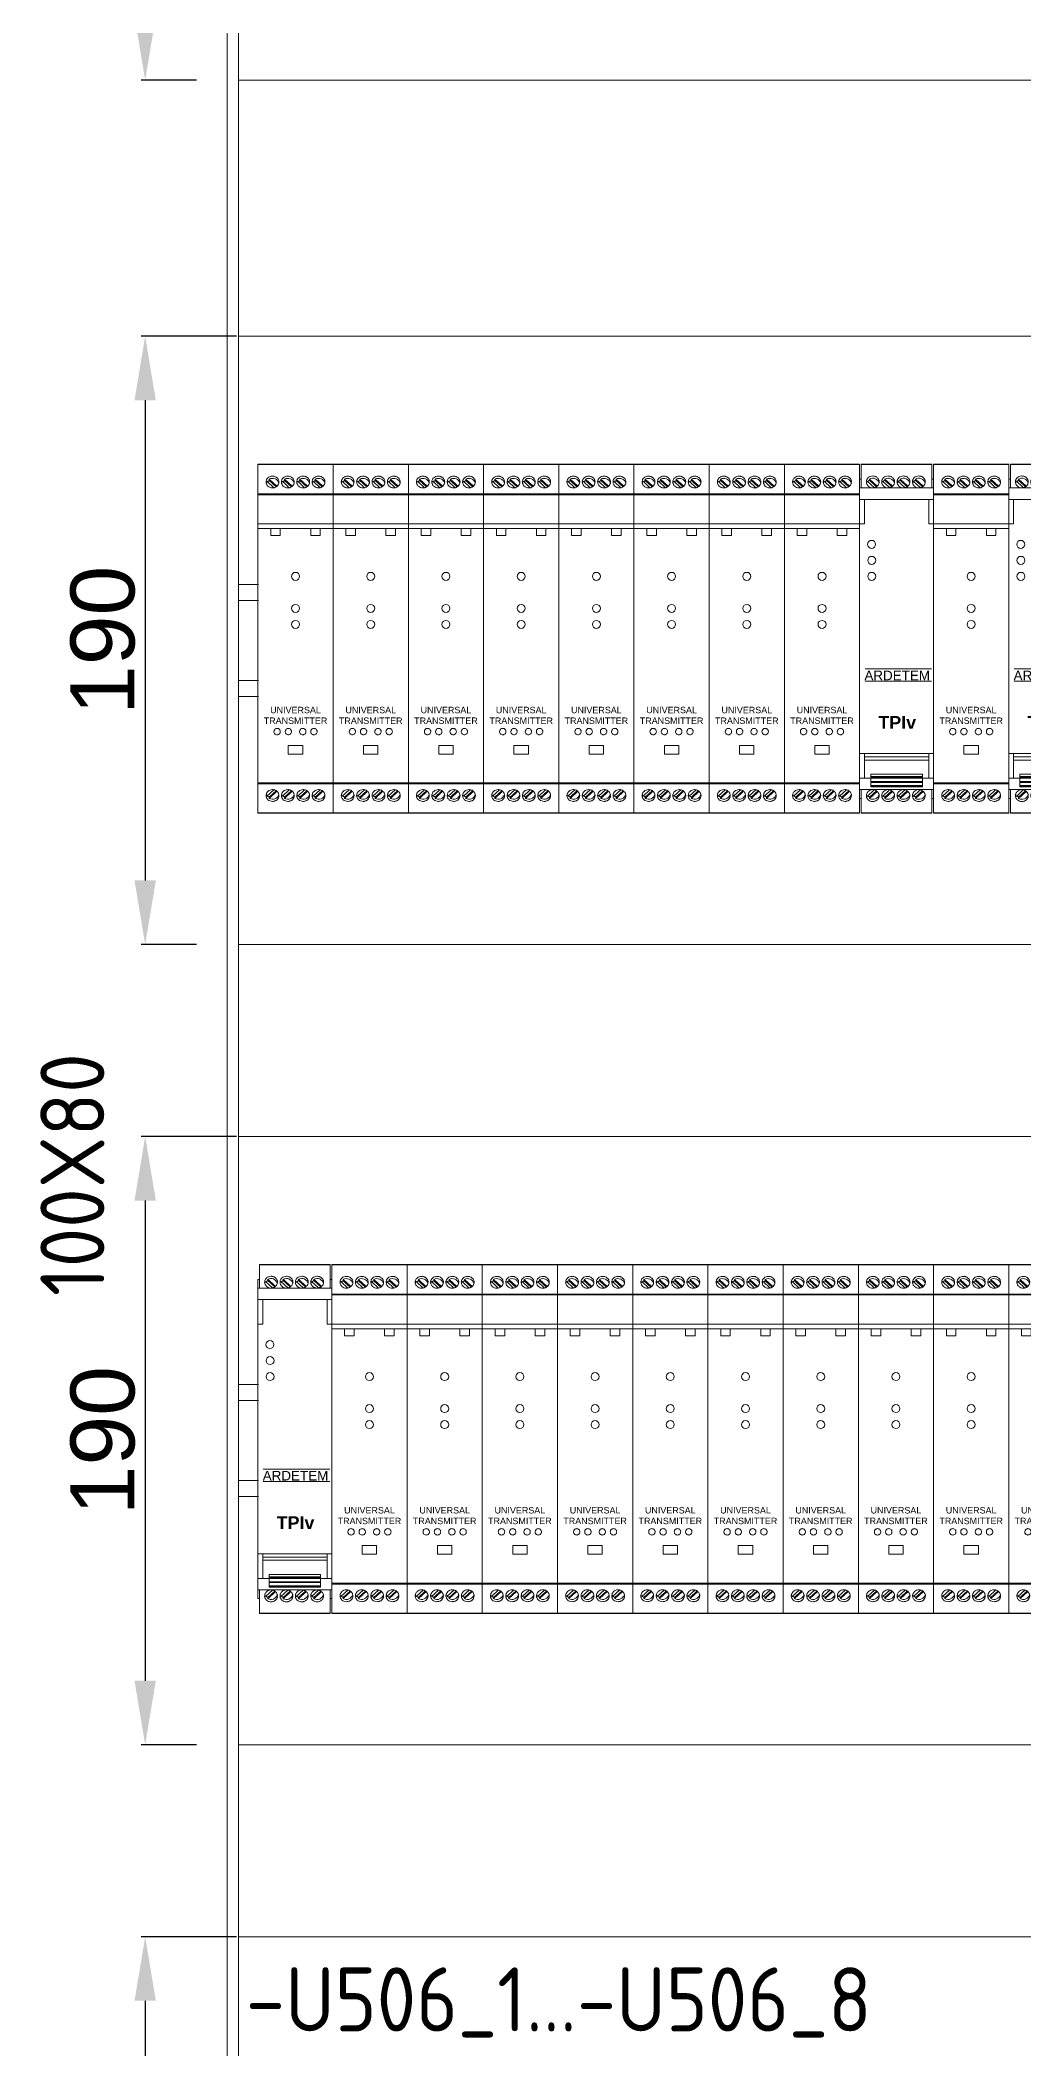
# Model space of a CAD drawing. Header units: millimetres. Extents: x 4134 to 7422, y 1400 to 3585.
# Drawn here: x 5025 to 5332, y 2301 to 2928 of the extents above; entities that cross this region are included whole.
import ezdxf
from ezdxf.enums import TextEntityAlignment as Align

# ---------------------------------------------------------------- set-up
doc = ezdxf.new("R2010")
doc.units = ezdxf.units.MM
doc.layers.add('000-PI-Oprema', color=30, linetype='Continuous', lineweight=5)
for name, color, linetype in [('000-PI-ORMAR', 2, 'Continuous'), ('000-PI_TEXT', 7, 'Continuous'), ('002-PI-Kabelska kanalica', 150, 'Continuous')]:
    doc.layers.add(name, color=color, linetype=linetype)
doc.styles.add('PI0', font='isocpeur.ttf', dxfattribs={"width": 0.9})
doc.styles.get("Standard").update_dxf_attribs({"font": 'arial.ttf'})
doc.dimstyles.new('ISO-25-lb', dxfattribs={"dimtxt": 8, "dimasz": 8, "dimexe": 1.25, "dimexo": 0.625, "dimtad": 1, "dimtxsty": 'Standard', "dimcen": 5, "dimadec": 0, "dimazin": 0, "dimtfac": 1, "dimtmove": 0, "dimatfit": 3, "dimfxl": 1, "dimarcsym": 0})

# ---------------------------------------------------------------- blocks, each defined once
blk = doc.blocks.new('2000x800_montazna ploca')
at = {"layer": '000-PI-ORMAR', "color": 0, "linetype": 'ByBlock', "lineweight": 0}
blk.add_line((-4333.67, 1646.19), (-4333.67, -243.81), dxfattribs=at)
blk = doc.blocks.new('*U534')
at = {"layer": '002-PI-Kabelska kanalica', "color": 0, "linetype": 'ByBlock', "lineweight": 0}
blk.add_line((80, -100), (80, 1670), dxfattribs=at)
blk = doc.blocks.new('*U531')
at = {"layer": '002-PI-Kabelska kanalica', "color": 0, "linetype": 'ByBlock', "lineweight": 0}
for p, q in [((-20, 592), (60, 592)), ((-20, -100), (-20, 592)), ((60, -100), (60, 592)), ((-20, -100), (60, -100))]:
    blk.add_line(p, q, dxfattribs=at)
blk = doc.blocks.new('*U525')
at = {"layer": '002-PI-Kabelska kanalica', "color": 0, "linetype": 'ByBlock', "lineweight": 0}
for p, q in [((-20, 592), (40, 592)), ((-20, -100), (-20, 592)), ((40, -100), (40, 592)), ((-20, -100), (40, -100))]:
    blk.add_line(p, q, dxfattribs=at)
blk = doc.blocks.new('*U526')
at = {"layer": '002-PI-Kabelska kanalica', "color": 0, "linetype": 'ByBlock', "lineweight": 0}
for p, q in [((-20, 592), (40, 592)), ((-20, -100), (-20, 592)), ((40, -100), (40, 592)), ((-20, -100), (40, -100))]:
    blk.add_line(p, q, dxfattribs=at)
blk = doc.blocks.new('*D667')
at = {"layer": '000-PI_TEXT', "color": 0, "linetype": 'ByBlock', "lineweight": -2, "ltscale": 0.25, "transparency": 16777216}
for p, q in [((5085.82, 2335.78), (5056.07, 2335.78)), ((5057.32, 2315.78), (5057.32, 2165.78)), ((5073.32, 2145.78), (5056.07, 2145.78))]:
    blk.add_line(p, q, dxfattribs=at)
at = {"layer": '000-PI_TEXT', "color": 0, "linetype": 'ByBlock', "ltscale": 0.25, "transparency": 16777216}
for points in [[(5053.99, 2315.78), (5060.65, 2315.78), (5057.32, 2335.78)], [(5053.99, 2165.78), (5060.65, 2165.78), (5057.32, 2145.78)]]:
    blk.add_solid(points, dxfattribs=at)
at = {"layer": 'Defpoints', "color": 0, "linetype": 'ByBlock', "ltscale": 0.25, "transparency": 16777216}
for p in [(5086.45, 2335.78), (5057.32, 2145.78), (5073.95, 2145.78)]:
    blk.add_point(p, dxfattribs=at)
at = {"layer": '000-PI_TEXT', "color": 0, "linetype": 'ByBlock', "lineweight": 0, "ltscale": 0.25, "transparency": 16777216, "insert": (5044.11, 2240.78), "char_height": 20, "attachment_point": 5, "rotation": 90}
blk.add_mtext('190', dxfattribs=at)
blk = doc.blocks.new('*D668')
at = {"layer": '000-PI_TEXT', "color": 0, "linetype": 'ByBlock', "lineweight": -2, "ltscale": 0.25, "transparency": 16777216}
for p, q in [((5085.82, 2585.78), (5056.07, 2585.78)), ((5057.32, 2565.78), (5057.32, 2415.78)), ((5073.32, 2395.78), (5056.07, 2395.78))]:
    blk.add_line(p, q, dxfattribs=at)
at = {"layer": '000-PI_TEXT', "color": 0, "linetype": 'ByBlock', "ltscale": 0.25, "transparency": 16777216}
for points in [[(5053.99, 2565.78), (5060.65, 2565.78), (5057.32, 2585.78)], [(5053.99, 2415.78), (5060.65, 2415.78), (5057.32, 2395.78)]]:
    blk.add_solid(points, dxfattribs=at)
at = {"layer": 'Defpoints', "color": 0, "linetype": 'ByBlock', "ltscale": 0.25, "transparency": 16777216}
for p in [(5086.45, 2585.78), (5057.32, 2395.78), (5073.95, 2395.78)]:
    blk.add_point(p, dxfattribs=at)
at = {"layer": '000-PI_TEXT', "color": 0, "linetype": 'ByBlock', "lineweight": 0, "ltscale": 0.25, "transparency": 16777216, "insert": (5044.11, 2490.78), "char_height": 20, "attachment_point": 5, "rotation": 90}
blk.add_mtext('190', dxfattribs=at)
blk = doc.blocks.new('*D669')
at = {"layer": '000-PI_TEXT', "color": 0, "linetype": 'ByBlock', "lineweight": -2, "ltscale": 0.25, "transparency": 16777216}
for p, q in [((5085.82, 2835.78), (5056.07, 2835.78)), ((5057.32, 2815.78), (5057.32, 2665.78)), ((5073.32, 2645.78), (5056.07, 2645.78))]:
    blk.add_line(p, q, dxfattribs=at)
at = {"layer": '000-PI_TEXT', "color": 0, "linetype": 'ByBlock', "ltscale": 0.25, "transparency": 16777216}
for points in [[(5053.99, 2815.78), (5060.65, 2815.78), (5057.32, 2835.78)], [(5053.99, 2665.78), (5060.65, 2665.78), (5057.32, 2645.78)]]:
    blk.add_solid(points, dxfattribs=at)
at = {"layer": 'Defpoints', "color": 0, "linetype": 'ByBlock', "ltscale": 0.25, "transparency": 16777216}
for p in [(5086.45, 2835.78), (5057.32, 2645.78), (5073.95, 2645.78)]:
    blk.add_point(p, dxfattribs=at)
at = {"layer": '000-PI_TEXT', "color": 0, "linetype": 'ByBlock', "lineweight": 0, "ltscale": 0.25, "transparency": 16777216, "insert": (5044.11, 2740.78), "char_height": 20, "attachment_point": 5, "rotation": 90}
blk.add_mtext('190', dxfattribs=at)
blk = doc.blocks.new('*D670')
at = {"layer": '000-PI_TEXT', "color": 0, "linetype": 'ByBlock', "lineweight": -2, "ltscale": 0.25, "transparency": 16777216}
for p, q in [((5085.82, 3120.78), (5056.07, 3120.78)), ((5057.32, 3100.78), (5057.32, 2935.78)), ((5073.32, 2915.78), (5056.07, 2915.78))]:
    blk.add_line(p, q, dxfattribs=at)
at = {"layer": '000-PI_TEXT', "color": 0, "linetype": 'ByBlock', "ltscale": 0.25, "transparency": 16777216}
for points in [[(5053.99, 3100.78), (5060.65, 3100.78), (5057.32, 3120.78)], [(5053.99, 2935.78), (5060.65, 2935.78), (5057.32, 2915.78)]]:
    blk.add_solid(points, dxfattribs=at)
at = {"layer": 'Defpoints', "color": 0, "linetype": 'ByBlock', "ltscale": 0.25, "transparency": 16777216}
for p in [(5086.45, 3120.78), (5057.32, 2915.78), (5073.95, 2915.78)]:
    blk.add_point(p, dxfattribs=at)
at = {"layer": '000-PI_TEXT', "color": 0, "linetype": 'ByBlock', "lineweight": 0, "ltscale": 0.25, "transparency": 16777216, "insert": (5044.11, 3010.78), "char_height": 20, "attachment_point": 5, "rotation": 90}
blk.add_mtext('205', dxfattribs=at)
blk = doc.blocks.new('ARDETEM TPIv10 AR')
at = {"color": 0, "linetype": 'ByBlock', "lineweight": 0}
for p, q in [((22.1, 109), (0, 109)), ((0, 108.9), (22.1, 108.9)), ((-0.5, 101.61), (-0.5, 104.35)), ((-0.5, 101.61), (-0.5, 90.39)), ((22.6, 101.61), (-0.5, 101.61)), ((1.88, 103.73), (4.05, 101.72)), ((2.59, 104.01), (2.59, 104.39)), ((4.96, 102.18), (2.59, 104.39)), ((4.75, 102.01), (2.59, 104.01)), ((6.68, 103.73), (8.85, 101.72)), ((7.39, 104.01), (7.39, 104.39)), ((9.76, 102.18), (7.39, 104.39)), ((9.55, 102.01), (7.39, 104.01)), ((11.48, 103.73), (13.65, 101.72)), ((12.19, 104.01), (12.19, 104.39)), ((14.56, 102.18), (12.19, 104.39)), ((14.35, 102.01), (12.19, 104.01)), ((16.28, 103.73), (18.45, 101.72)), ((16.99, 104.01), (16.99, 104.39)), ((19.36, 102.18), (16.99, 104.39)), ((19.15, 102.01), (16.99, 104.01)), ((22.6, 104.35), (22.6, 101.61)), ((22.6, 101.61), (22.6, 90.39)), ((22.6, 98.05), (-0.5, 98.05)), ((-0.5, 90.39), (-0.5, 9.5)), ((-0.5, 90.39), (1, 90.39)), ((22.6, 90.39), (22.6, 9.5)), ((-0.5, 18.61), (1, 18.61)), ((-0.5, 7.39), (-0.5, 18.61)), ((22.6, 7.39), (22.6, 18.61)), ((3, 10.95), (-0.5, 10.95)), ((-0.5, 7.39), (-0.5, 4.65)), ((22.6, 7.39), (-0.5, 7.39)), ((1.88, 5.27), (4.05, 7.28)), ((4.75, 6.99), (2.59, 4.99)), ((4.96, 6.82), (2.59, 4.61)), ((6.68, 5.27), (8.85, 7.28)), ((9.55, 6.99), (7.39, 4.99)), ((9.76, 6.82), (7.39, 4.61)), ((11.48, 5.27), (13.65, 7.28)), ((14.35, 6.99), (12.19, 4.99)), ((14.56, 6.82), (12.19, 4.61)), ((16.28, 5.27), (18.45, 7.28)), ((19.15, 6.99), (16.99, 4.99)), ((19.36, 6.82), (16.99, 4.61)), ((19.1, 10.95), (22.6, 10.95)), ((22.6, 4.65), (22.6, 7.39)), ((0, 0.1), (22.1, 0.1)), ((22.1, 0), (0, 0)), ((2.59, 4.99), (2.59, 4.61)), ((7.39, 4.99), (7.39, 4.61)), ((12.19, 4.99), (12.19, 4.61)), ((16.99, 4.99), (16.99, 4.61))]:
    blk.add_line(p, q, dxfattribs=at)
at = {"color": 0, "linetype": 'ByBlock', "lineweight": 0, "ltscale": 0.25}
for p, q in [((0, 101.61), (0, 109)), ((22.1, 101.61), (22.1, 109)), ((-0.5, 104.35), (0, 104.35)), ((22.6, 104.35), (22.1, 104.35)), ((1, 90.39), (1, 98.05)), ((21.1, 90.39), (21.1, 98.04)), ((-0.5, 90.39), (1, 90.39)), ((22.6, 90.39), (21.1, 90.39)), ((1.19, 45.08), (21.94, 45.08)), ((1.19, 41.23), (21.94, 41.23)), ((-0.5, 18.61), (1, 18.61)), ((1, 18.61), (21.1, 18.62)), ((1, 18.61), (1, 10.95)), ((1, 18.61), (1, 17.61)), ((1, 17.61), (21.1, 17.62)), ((21.1, 16.62), (1, 16.62)), ((1, 16.62), (1, 12.62)), ((21.1, 18.61), (21.1, 10.96)), ((22.6, 18.61), (21.1, 18.61)), ((21.1, 17.62), (21.1, 16.62)), ((0, 7.39), (0, 0)), ((3, 12.23), (19.1, 12.23)), ((3, 12.23), (3, 8.23)), ((19.1, 11.45), (3, 11.45)), ((3, 11.11), (19.1, 11.11)), ((19.1, 11.01), (3, 11.01)), ((3, 9.63), (3, 10.95)), ((3, 10.95), (19.1, 10.95)), ((3, 10.91), (19.1, 10.91)), ((3, 9.88), (19.1, 9.88)), ((19.1, 9.78), (3, 9.78)), ((3, 9.68), (19.1, 9.68)), ((19.1, 9.63), (3, 9.63)), ((3, 8.53), (3, 8.63)), ((3, 8.63), (19.1, 8.63)), ((19.1, 8.53), (3, 8.53)), ((3, 8.23), (3, 8.43)), ((3, 8.43), (19.1, 8.43)), ((3, 8.23), (19.1, 8.23)), ((19.1, 8.23), (19.1, 12.23)), ((19.1, 10.95), (19.1, 11.45)), ((19.1, 8.63), (19.1, 9.63)), ((19.1, 8.43), (19.1, 8.53)), ((22.1, 7.39), (22.1, 0)), ((-0.5, 4.65), (0, 4.65)), ((22.6, 4.65), (22.1, 4.65))]:
    blk.add_line(p, q, dxfattribs=at)
at = {"color": 0, "linetype": 'ByBlock', "lineweight": 0, "flags": 128}
for points in [[(1.88, 103.73), (1.69, 103.32), (1.65, 103.17)], [(6.68, 103.73), (6.49, 103.32), (6.45, 103.17)], [(11.48, 103.73), (11.29, 103.32), (11.25, 103.17)], [(16.28, 103.73), (16.09, 103.32), (16.05, 103.17)], [(1.88, 5.27), (1.69, 5.68), (1.65, 5.83)], [(6.68, 5.27), (6.49, 5.68), (6.45, 5.83)], [(11.48, 5.27), (11.29, 5.68), (11.25, 5.83)], [(16.28, 5.27), (16.09, 5.68), (16.05, 5.83)]]:
    blk.add_lwpolyline(points, dxfattribs=at)
at = {"color": 0, "linetype": 'ByBlock', "lineweight": 0, "ltscale": 0.25}
for centre in [(3.25, 84), (3.29, 79), (3.29, 74)]:
    blk.add_circle(centre, 1.25, dxfattribs=at)
at = {"color": 0, "linetype": 'ByBlock', "lineweight": 0}
for centre, radius, start, end in [((3.52, 102.29), 1.96, 118.52592, 138.89397), ((3.6, 102.64), 2.02, 13.40006, 120.22754), ((8.32, 102.29), 1.96, 118.52592, 138.89397), ((8.4, 102.64), 2.02, 13.40006, 120.22754), ((13.12, 102.29), 1.96, 118.52592, 138.89397), ((13.2, 102.64), 2.02, 13.40006, 120.22754), ((17.92, 102.29), 1.96, 118.52592, 138.89397), ((18, 102.64), 2.02, 13.40006, 120.22754), ((3.52, 6.71), 1.96, 221.10603, 241.47408), ((3.6, 6.36), 2.02, 239.77246, 346.59994), ((8.32, 6.71), 1.96, 221.10603, 241.47408), ((8.4, 6.36), 2.02, 239.77246, 346.59994), ((13.12, 6.71), 1.96, 221.10603, 241.47408), ((13.2, 6.36), 2.02, 239.77246, 346.59994), ((17.92, 6.71), 1.96, 221.10603, 241.47408), ((18, 6.36), 2.02, 239.77246, 346.59994)]:
    blk.add_arc(centre, radius, start, end, dxfattribs=at)
for points in [[(3.6, 101.64), (3.73, 101.64), (3.86, 101.65), (4.12, 101.7), (4.25, 101.74), (4.49, 101.84), (4.6, 101.9), (4.82, 102.04), (4.92, 102.12), (5.2, 102.38), (5.35, 102.59), (5.55, 103.05), (5.6, 103.29), (5.6, 103.66), (5.59, 103.78), (5.54, 104.02), (5.5, 104.13), (5.4, 104.35), (5.34, 104.46), (5.19, 104.65), (5.11, 104.74), (4.92, 104.91), (4.82, 104.99), (4.61, 105.12), (4.49, 105.17), (4.25, 105.26), (4.12, 105.29), (3.87, 105.34), (3.73, 105.35), (3.34, 105.35), (3.08, 105.3), (2.6, 105.13), (2.37, 104.99), (2.1, 104.75), (2.01, 104.65), (1.87, 104.46), (1.81, 104.35), (1.7, 104.13), (1.67, 104.02), (1.61, 103.78), (1.6, 103.66), (1.6, 103.42), (1.61, 103.3), (1.66, 103.06), (1.7, 102.94), (1.8, 102.71), (1.86, 102.6), (2.01, 102.39), (2.09, 102.29), (2.37, 102.03), (2.59, 101.89), (3.07, 101.69), (3.34, 101.64), (3.6, 101.64)], [(8.4, 101.64), (8.53, 101.64), (8.66, 101.65), (8.92, 101.7), (9.05, 101.74), (9.29, 101.84), (9.4, 101.9), (9.62, 102.04), (9.72, 102.12), (10, 102.38), (10.15, 102.59), (10.35, 103.05), (10.4, 103.29), (10.4, 103.66), (10.39, 103.78), (10.34, 104.02), (10.3, 104.13), (10.2, 104.35), (10.14, 104.46), (9.99, 104.65), (9.91, 104.74), (9.72, 104.91), (9.62, 104.99), (9.41, 105.12), (9.29, 105.17), (9.05, 105.26), (8.92, 105.29), (8.67, 105.34), (8.53, 105.35), (8.14, 105.35), (7.88, 105.3), (7.4, 105.13), (7.17, 104.99), (6.9, 104.75), (6.81, 104.65), (6.67, 104.46), (6.61, 104.35), (6.5, 104.13), (6.47, 104.02), (6.41, 103.78), (6.4, 103.66), (6.4, 103.42), (6.41, 103.3), (6.46, 103.06), (6.5, 102.94), (6.6, 102.71), (6.66, 102.6), (6.81, 102.39), (6.89, 102.29), (7.17, 102.03), (7.39, 101.89), (7.87, 101.69), (8.14, 101.64), (8.4, 101.64)], [(13.2, 101.64), (13.33, 101.64), (13.46, 101.65), (13.72, 101.7), (13.85, 101.74), (14.09, 101.84), (14.2, 101.9), (14.42, 102.04), (14.52, 102.12), (14.8, 102.38), (14.95, 102.59), (15.15, 103.05), (15.2, 103.29), (15.2, 103.66), (15.19, 103.78), (15.14, 104.02), (15.1, 104.13), (15, 104.35), (14.94, 104.46), (14.79, 104.65), (14.71, 104.74), (14.52, 104.91), (14.42, 104.99), (14.21, 105.12), (14.09, 105.17), (13.85, 105.26), (13.72, 105.29), (13.47, 105.34), (13.33, 105.35), (12.94, 105.35), (12.68, 105.3), (12.2, 105.13), (11.97, 104.99), (11.7, 104.75), (11.61, 104.65), (11.47, 104.46), (11.41, 104.35), (11.3, 104.13), (11.27, 104.02), (11.21, 103.78), (11.2, 103.66), (11.2, 103.42), (11.21, 103.3), (11.26, 103.06), (11.3, 102.94), (11.4, 102.71), (11.46, 102.6), (11.61, 102.39), (11.69, 102.29), (11.97, 102.03), (12.19, 101.89), (12.67, 101.69), (12.94, 101.64), (13.2, 101.64)], [(18, 101.64), (18.13, 101.64), (18.26, 101.65), (18.52, 101.7), (18.65, 101.74), (18.89, 101.84), (19, 101.9), (19.22, 102.04), (19.32, 102.12), (19.6, 102.38), (19.75, 102.59), (19.95, 103.05), (20, 103.29), (20, 103.66), (19.99, 103.78), (19.94, 104.02), (19.9, 104.13), (19.8, 104.35), (19.74, 104.46), (19.59, 104.65), (19.51, 104.74), (19.32, 104.91), (19.22, 104.99), (19.01, 105.12), (18.89, 105.17), (18.65, 105.26), (18.52, 105.29), (18.27, 105.34), (18.13, 105.35), (17.74, 105.35), (17.48, 105.3), (17, 105.13), (16.77, 104.99), (16.5, 104.75), (16.41, 104.65), (16.27, 104.46), (16.21, 104.35), (16.1, 104.13), (16.07, 104.02), (16.01, 103.78), (16, 103.66), (16, 103.42), (16.01, 103.3), (16.06, 103.06), (16.1, 102.94), (16.2, 102.71), (16.26, 102.6), (16.41, 102.39), (16.49, 102.29), (16.77, 102.03), (16.99, 101.89), (17.47, 101.69), (17.74, 101.64), (18, 101.64)], [(3.6, 7.36), (3.73, 7.36), (3.86, 7.35), (4.12, 7.3), (4.25, 7.26), (4.49, 7.16), (4.6, 7.1), (4.82, 6.96), (4.92, 6.88), (5.2, 6.62), (5.35, 6.41), (5.55, 5.95), (5.6, 5.71), (5.6, 5.34), (5.59, 5.22), (5.54, 4.98), (5.5, 4.87), (5.4, 4.65), (5.34, 4.54), (5.19, 4.35), (5.11, 4.26), (4.92, 4.09), (4.82, 4.01), (4.61, 3.88), (4.49, 3.83), (4.25, 3.74), (4.12, 3.71), (3.87, 3.66), (3.73, 3.65), (3.34, 3.65), (3.08, 3.7), (2.6, 3.87), (2.37, 4.01), (2.1, 4.25), (2.01, 4.35), (1.87, 4.54), (1.81, 4.65), (1.7, 4.87), (1.67, 4.98), (1.61, 5.22), (1.6, 5.34), (1.6, 5.58), (1.61, 5.7), (1.66, 5.94), (1.7, 6.06), (1.8, 6.29), (1.86, 6.4), (2.01, 6.61), (2.09, 6.71), (2.37, 6.97), (2.59, 7.11), (3.07, 7.31), (3.34, 7.36), (3.6, 7.36)], [(8.4, 7.36), (8.53, 7.36), (8.66, 7.35), (8.92, 7.3), (9.05, 7.26), (9.29, 7.16), (9.4, 7.1), (9.62, 6.96), (9.72, 6.88), (10, 6.62), (10.15, 6.41), (10.35, 5.95), (10.4, 5.71), (10.4, 5.34), (10.39, 5.22), (10.34, 4.98), (10.3, 4.87), (10.2, 4.65), (10.14, 4.54), (9.99, 4.35), (9.91, 4.26), (9.72, 4.09), (9.62, 4.01), (9.41, 3.88), (9.29, 3.83), (9.05, 3.74), (8.92, 3.71), (8.67, 3.66), (8.53, 3.65), (8.14, 3.65), (7.88, 3.7), (7.4, 3.87), (7.17, 4.01), (6.9, 4.25), (6.81, 4.35), (6.67, 4.54), (6.61, 4.65), (6.5, 4.87), (6.47, 4.98), (6.41, 5.22), (6.4, 5.34), (6.4, 5.58), (6.41, 5.7), (6.46, 5.94), (6.5, 6.06), (6.6, 6.29), (6.66, 6.4), (6.81, 6.61), (6.89, 6.71), (7.17, 6.97), (7.39, 7.11), (7.87, 7.31), (8.14, 7.36), (8.4, 7.36)], [(13.2, 7.36), (13.33, 7.36), (13.46, 7.35), (13.72, 7.3), (13.85, 7.26), (14.09, 7.16), (14.2, 7.1), (14.42, 6.96), (14.52, 6.88), (14.8, 6.62), (14.95, 6.41), (15.15, 5.95), (15.2, 5.71), (15.2, 5.34), (15.19, 5.22), (15.14, 4.98), (15.1, 4.87), (15, 4.65), (14.94, 4.54), (14.79, 4.35), (14.71, 4.26), (14.52, 4.09), (14.42, 4.01), (14.21, 3.88), (14.09, 3.83), (13.85, 3.74), (13.72, 3.71), (13.47, 3.66), (13.33, 3.65), (12.94, 3.65), (12.68, 3.7), (12.2, 3.87), (11.97, 4.01), (11.7, 4.25), (11.61, 4.35), (11.47, 4.54), (11.41, 4.65), (11.3, 4.87), (11.27, 4.98), (11.21, 5.22), (11.2, 5.34), (11.2, 5.58), (11.21, 5.7), (11.26, 5.94), (11.3, 6.06), (11.4, 6.29), (11.46, 6.4), (11.61, 6.61), (11.69, 6.71), (11.97, 6.97), (12.19, 7.11), (12.67, 7.31), (12.94, 7.36), (13.2, 7.36)], [(18, 7.36), (18.13, 7.36), (18.26, 7.35), (18.52, 7.3), (18.65, 7.26), (18.89, 7.16), (19, 7.1), (19.22, 6.96), (19.32, 6.88), (19.6, 6.62), (19.75, 6.41), (19.95, 5.95), (20, 5.71), (20, 5.34), (19.99, 5.22), (19.94, 4.98), (19.9, 4.87), (19.8, 4.65), (19.74, 4.54), (19.59, 4.35), (19.51, 4.26), (19.32, 4.09), (19.22, 4.01), (19.01, 3.88), (18.89, 3.83), (18.65, 3.74), (18.52, 3.71), (18.27, 3.66), (18.13, 3.65), (17.74, 3.65), (17.48, 3.7), (17, 3.87), (16.77, 4.01), (16.5, 4.25), (16.41, 4.35), (16.27, 4.54), (16.21, 4.65), (16.1, 4.87), (16.07, 4.98), (16.01, 5.22), (16, 5.34), (16, 5.58), (16.01, 5.7), (16.06, 5.94), (16.1, 6.06), (16.2, 6.29), (16.26, 6.4), (16.41, 6.61), (16.49, 6.71), (16.77, 6.97), (16.99, 7.11), (17.47, 7.31), (17.74, 7.36), (18, 7.36)]]:
    blk.add_open_spline(points, degree=3, knots=[0, 0, 0, 0, 0.03125, 0.03125, 0.0625, 0.0625, 0.09375, 0.09375, 0.125, 0.125, 0.1875, 0.1875, 0.25, 0.25, 0.28125, 0.28125, 0.3125, 0.3125, 0.34375, 0.34375, 0.375, 0.375, 0.40625, 0.40625, 0.4375, 0.4375, 0.46875, 0.46875, 0.5, 0.5, 0.5625, 0.5625, 0.625, 0.625, 0.65625, 0.65625, 0.6875, 0.6875, 0.71875, 0.71875, 0.75, 0.75, 0.78125, 0.78125, 0.8125, 0.8125, 0.84375, 0.84375, 0.875, 0.875, 0.9375, 0.9375, 1, 1, 1, 1], dxfattribs=at)
at = {"color": 0, "linetype": 'ByBlock', "lineweight": 0, "ltscale": 0.25, "attachment_point": 8}
for s, insert, char_height in [('ARDETEM', (11.25, 41.54), 3), ('{\\fArial|b1|i0|c238|p34;TPIv}', (11.25, 26.37), 4)]:
    blk.add_mtext_dynamic_manual_height_columns(s, width=11.75, gutter_width=0, heights=[9.11], dxfattribs=dict(at, insert=insert, char_height=char_height))
blk = doc.blocks.new('PR 4114')
at = {"layer": '000-PI-Oprema', "color": 0, "linetype": 'ByBlock', "lineweight": 0}
for p, q in [((23.5, 0), (0, 0)), ((0, -0.1), (0, 0)), ((23.5, 0), (23.5, -0.1)), ((0, -9.2), (0, -0.1)), ((0, -0.1), (23.5, -0.1)), ((2.83, -5.31), (5, -7.32)), ((3.53, -5.03), (3.53, -4.65)), ((5.91, -6.85), (3.53, -4.65)), ((5.69, -7.03), (3.53, -5.03)), ((7.63, -5.31), (9.8, -7.32)), ((8.33, -5.03), (8.33, -4.65)), ((10.71, -6.85), (8.33, -4.65)), ((10.49, -7.03), (8.33, -5.03)), ((12.43, -5.31), (14.6, -7.32)), ((13.13, -5.03), (13.13, -4.65)), ((15.51, -6.85), (13.13, -4.65)), ((15.29, -7.03), (13.13, -5.03)), ((17.23, -5.31), (19.4, -7.32)), ((17.93, -5.03), (17.93, -4.65)), ((20.31, -6.85), (17.93, -4.65)), ((20.09, -7.03), (17.93, -5.03)), ((23.5, -0.1), (23.5, -9.2)), ((23.5, -9.2), (0, -9.2)), ((0, -9.5), (0, -9.2)), ((23.5, -9.5), (0, -9.5)), ((0, -9.5), (0, -18.61)), ((23.5, -9.5), (23.5, -9.2)), ((23.5, -9.5), (23.5, -18.61)), ((0, -18.61), (23.5, -18.61)), ((0, -20.07), (0, -18.61)), ((23.5, -18.61), (23.5, -20.07)), ((0, -20.07), (0, -99.5)), ((0, -20.07), (4, -20.07)), ((4, -20.07), (4, -22.27)), ((4, -20.07), (7, -20.07)), ((4, -22.27), (7, -22.27)), ((7, -22.27), (7, -20.07)), ((7, -20.07), (16.5, -20.07)), ((16.5, -20.07), (16.5, -22.27)), ((16.5, -20.07), (19.5, -20.07)), ((16.5, -22.27), (19.5, -22.27)), ((19.5, -22.27), (19.5, -20.07)), ((19.5, -20.07), (23.5, -20.07)), ((23.5, -20.07), (23.5, -99.5)), ((14, -87.8), (9.5, -87.8)), ((9.5, -87.8), (9.5, -90.5)), ((14, -90.5), (14, -87.8)), ((9.5, -90.5), (14, -90.5)), ((23.5, -99.5), (0, -99.5)), ((0, -99.5), (0, -99.8)), ((0, -99.8), (0, -108.9)), ((0, -99.8), (23.5, -99.8)), ((23.5, -99.5), (23.5, -99.8)), ((23.5, -108.9), (23.5, -99.8)), ((2.83, -103.69), (5, -101.68)), ((5.69, -101.98), (3.53, -103.97)), ((5.92, -102.14), (3.53, -104.35)), ((3.53, -103.97), (3.53, -104.35)), ((7.63, -103.69), (9.8, -101.68)), ((10.49, -101.98), (8.33, -103.97)), ((10.72, -102.14), (8.33, -104.35)), ((8.33, -103.97), (8.33, -104.35)), ((12.43, -103.69), (14.6, -101.68)), ((15.29, -101.98), (13.13, -103.97)), ((15.52, -102.14), (13.13, -104.35)), ((13.13, -103.97), (13.13, -104.35)), ((17.23, -103.69), (19.4, -101.68)), ((20.09, -101.98), (17.93, -103.97)), ((20.32, -102.14), (17.93, -104.35)), ((17.93, -103.97), (17.93, -104.35)), ((0, -108.9), (23.5, -108.9)), ((0, -108.9), (0, -109)), ((0, -109), (23.5, -109)), ((23.5, -109), (23.5, -108.9))]:
    blk.add_line(p, q, dxfattribs=at)
at = {"layer": '000-PI-Oprema', "color": 0, "linetype": 'ByBlock', "lineweight": 0, "flags": 128}
for points in [[(2.83, -5.31), (2.64, -5.71), (2.59, -5.86)], [(7.63, -5.31), (7.44, -5.71), (7.39, -5.86)], [(12.43, -5.31), (12.24, -5.71), (12.19, -5.86)], [(17.23, -5.31), (17.04, -5.71), (16.99, -5.86)], [(2.83, -103.69), (2.64, -103.29), (2.59, -103.14)], [(7.63, -103.69), (7.44, -103.29), (7.39, -103.14)], [(12.43, -103.69), (12.24, -103.29), (12.19, -103.14)], [(17.23, -103.69), (17.04, -103.29), (16.99, -103.14)]]:
    blk.add_lwpolyline(points, dxfattribs=at)
at = {"layer": '000-PI-Oprema', "color": 0, "linetype": 'ByBlock', "lineweight": 0, "ltscale": 0.25}
for centre in [(11.75, -35), (11.75, -45), (11.75, -50)]:
    blk.add_circle(centre, 1.25, dxfattribs=at)
at = {"layer": '000-PI-Oprema', "color": 0, "linetype": 'ByBlock', "lineweight": 0}
for centre, radius, start, end in [((4.47, -6.75), 1.96, 118.52592, 138.89397), ((4.55, -6.4), 2.02, 13.40006, 120.22754), ((9.27, -6.75), 1.96, 118.52592, 138.89397), ((9.35, -6.4), 2.02, 13.40006, 120.22754), ((14.07, -6.75), 1.96, 118.52592, 138.89397), ((14.15, -6.4), 2.02, 13.40006, 120.22754), ((18.87, -6.75), 1.96, 118.52592, 138.89397), ((18.95, -6.4), 2.02, 13.40006, 120.22754), ((4.47, -102.25), 1.96, 221.10603, 241.47408), ((4.55, -102.59), 2.03, 240.1007, 344.49957), ((9.27, -102.25), 1.96, 221.10603, 241.47408), ((9.35, -102.59), 2.03, 240.1007, 344.49957), ((14.07, -102.25), 1.96, 221.10603, 241.47408), ((14.15, -102.59), 2.03, 240.1007, 344.49957), ((18.87, -102.25), 1.96, 221.10603, 241.47408), ((18.95, -102.59), 2.03, 240.1007, 344.49957)]:
    blk.add_arc(centre, radius, start, end, dxfattribs=at)
for points, knots in [([(4.55, -7.4), (4.68, -7.4), (4.81, -7.38), (5.07, -7.33), (5.2, -7.3), (5.44, -7.2), (5.55, -7.14), (5.77, -7), (5.87, -6.92), (6.15, -6.66), (6.3, -6.44), (6.5, -5.99), (6.55, -5.74), (6.55, -5.38), (6.54, -5.26), (6.49, -5.02), (6.45, -4.91), (6.35, -4.69), (6.29, -4.58), (6.14, -4.38), (6.06, -4.29), (5.87, -4.13), (5.77, -4.05), (5.55, -3.92), (5.44, -3.87), (5.2, -3.78), (5.07, -3.74), (4.81, -3.7), (4.68, -3.69), (4.29, -3.69), (4.03, -3.73), (3.54, -3.91), (3.32, -4.04), (3.04, -4.29), (2.96, -4.38), (2.82, -4.58), (2.75, -4.68), (2.65, -4.9), (2.61, -5.02), (2.56, -5.26), (2.55, -5.38), (2.55, -5.62), (2.56, -5.74), (2.61, -5.98), (2.65, -6.1), (2.75, -6.33), (2.81, -6.44), (2.96, -6.64), (3.04, -6.74), (3.32, -7.01), (3.54, -7.15), (4.02, -7.34), (4.29, -7.4), (4.55, -7.4)], [0, 0, 0, 0, 0.03125, 0.03125, 0.0625, 0.0625, 0.09375, 0.09375, 0.125, 0.125, 0.1875, 0.1875, 0.25, 0.25, 0.28125, 0.28125, 0.3125, 0.3125, 0.34375, 0.34375, 0.375, 0.375, 0.40625, 0.40625, 0.4375, 0.4375, 0.46875, 0.46875, 0.5, 0.5, 0.5625, 0.5625, 0.625, 0.625, 0.65625, 0.65625, 0.6875, 0.6875, 0.71875, 0.71875, 0.75, 0.75, 0.78125, 0.78125, 0.8125, 0.8125, 0.84375, 0.84375, 0.875, 0.875, 0.9375, 0.9375, 1, 1, 1, 1]), ([(9.35, -7.4), (9.48, -7.4), (9.61, -7.38), (9.87, -7.33), (10, -7.3), (10.24, -7.2), (10.35, -7.14), (10.57, -7), (10.67, -6.92), (10.95, -6.66), (11.1, -6.44), (11.3, -5.99), (11.35, -5.74), (11.35, -5.38), (11.34, -5.26), (11.29, -5.02), (11.25, -4.91), (11.15, -4.69), (11.09, -4.58), (10.94, -4.38), (10.86, -4.29), (10.67, -4.13), (10.57, -4.05), (10.35, -3.92), (10.24, -3.87), (10, -3.78), (9.87, -3.74), (9.61, -3.7), (9.48, -3.69), (9.09, -3.69), (8.83, -3.73), (8.34, -3.91), (8.12, -4.04), (7.84, -4.29), (7.76, -4.38), (7.62, -4.58), (7.55, -4.68), (7.45, -4.9), (7.41, -5.02), (7.36, -5.26), (7.35, -5.38), (7.35, -5.62), (7.36, -5.74), (7.41, -5.98), (7.45, -6.1), (7.55, -6.33), (7.61, -6.44), (7.76, -6.64), (7.84, -6.74), (8.12, -7.01), (8.34, -7.15), (8.82, -7.34), (9.09, -7.4), (9.35, -7.4)], [0, 0, 0, 0, 0.03125, 0.03125, 0.0625, 0.0625, 0.09375, 0.09375, 0.125, 0.125, 0.1875, 0.1875, 0.25, 0.25, 0.28125, 0.28125, 0.3125, 0.3125, 0.34375, 0.34375, 0.375, 0.375, 0.40625, 0.40625, 0.4375, 0.4375, 0.46875, 0.46875, 0.5, 0.5, 0.5625, 0.5625, 0.625, 0.625, 0.65625, 0.65625, 0.6875, 0.6875, 0.71875, 0.71875, 0.75, 0.75, 0.78125, 0.78125, 0.8125, 0.8125, 0.84375, 0.84375, 0.875, 0.875, 0.9375, 0.9375, 1, 1, 1, 1]), ([(14.15, -7.4), (14.28, -7.4), (14.41, -7.38), (14.67, -7.33), (14.8, -7.3), (15.04, -7.2), (15.15, -7.14), (15.37, -7), (15.47, -6.92), (15.75, -6.66), (15.9, -6.44), (16.1, -5.99), (16.15, -5.74), (16.15, -5.38), (16.14, -5.26), (16.09, -5.02), (16.05, -4.91), (15.95, -4.69), (15.89, -4.58), (15.74, -4.38), (15.66, -4.29), (15.47, -4.13), (15.37, -4.05), (15.15, -3.92), (15.04, -3.87), (14.8, -3.78), (14.67, -3.74), (14.41, -3.7), (14.28, -3.69), (13.89, -3.69), (13.63, -3.73), (13.14, -3.91), (12.92, -4.04), (12.64, -4.29), (12.56, -4.38), (12.42, -4.58), (12.35, -4.68), (12.25, -4.9), (12.21, -5.02), (12.16, -5.26), (12.15, -5.38), (12.15, -5.62), (12.16, -5.74), (12.21, -5.98), (12.25, -6.1), (12.35, -6.33), (12.41, -6.44), (12.56, -6.64), (12.64, -6.74), (12.92, -7.01), (13.14, -7.15), (13.62, -7.34), (13.89, -7.4), (14.15, -7.4)], [0, 0, 0, 0, 0.03125, 0.03125, 0.0625, 0.0625, 0.09375, 0.09375, 0.125, 0.125, 0.1875, 0.1875, 0.25, 0.25, 0.28125, 0.28125, 0.3125, 0.3125, 0.34375, 0.34375, 0.375, 0.375, 0.40625, 0.40625, 0.4375, 0.4375, 0.46875, 0.46875, 0.5, 0.5, 0.5625, 0.5625, 0.625, 0.625, 0.65625, 0.65625, 0.6875, 0.6875, 0.71875, 0.71875, 0.75, 0.75, 0.78125, 0.78125, 0.8125, 0.8125, 0.84375, 0.84375, 0.875, 0.875, 0.9375, 0.9375, 1, 1, 1, 1]), ([(18.95, -7.4), (19.08, -7.4), (19.21, -7.38), (19.47, -7.33), (19.6, -7.3), (19.84, -7.2), (19.95, -7.14), (20.17, -7), (20.27, -6.92), (20.55, -6.66), (20.7, -6.44), (20.9, -5.99), (20.95, -5.74), (20.95, -5.38), (20.94, -5.26), (20.89, -5.02), (20.85, -4.91), (20.75, -4.69), (20.69, -4.58), (20.54, -4.38), (20.46, -4.29), (20.27, -4.13), (20.17, -4.05), (19.95, -3.92), (19.84, -3.87), (19.6, -3.78), (19.47, -3.74), (19.21, -3.7), (19.08, -3.69), (18.69, -3.69), (18.43, -3.73), (17.94, -3.91), (17.72, -4.04), (17.44, -4.29), (17.36, -4.38), (17.22, -4.58), (17.15, -4.68), (17.05, -4.9), (17.01, -5.02), (16.96, -5.26), (16.95, -5.38), (16.95, -5.62), (16.96, -5.74), (17.01, -5.98), (17.05, -6.1), (17.15, -6.33), (17.21, -6.44), (17.36, -6.64), (17.44, -6.74), (17.72, -7.01), (17.94, -7.15), (18.42, -7.34), (18.69, -7.4), (18.95, -7.4)], [0, 0, 0, 0, 0.03125, 0.03125, 0.0625, 0.0625, 0.09375, 0.09375, 0.125, 0.125, 0.1875, 0.1875, 0.25, 0.25, 0.28125, 0.28125, 0.3125, 0.3125, 0.34375, 0.34375, 0.375, 0.375, 0.40625, 0.40625, 0.4375, 0.4375, 0.46875, 0.46875, 0.5, 0.5, 0.5625, 0.5625, 0.625, 0.625, 0.65625, 0.65625, 0.6875, 0.6875, 0.71875, 0.71875, 0.75, 0.75, 0.78125, 0.78125, 0.8125, 0.8125, 0.84375, 0.84375, 0.875, 0.875, 0.9375, 0.9375, 1, 1, 1, 1]), ([(5, -83.5), (5, -83.63), (5.03, -83.76), (5.12, -84), (5.2, -84.11), (5.38, -84.3), (5.49, -84.37), (5.74, -84.47), (5.87, -84.5), (6.13, -84.5), (6.26, -84.47), (6.51, -84.37), (6.62, -84.3), (6.8, -84.11), (6.87, -84), (6.97, -83.76), (7, -83.63), (7, -83.37), (6.97, -83.24), (6.88, -83), (6.8, -82.89), (6.62, -82.7), (6.51, -82.63), (6.27, -82.53), (6.13, -82.5), (5.87, -82.5), (5.74, -82.53), (5.49, -82.63), (5.38, -82.7), (5.11, -82.98), (5, -83.24), (5, -83.5)], [0, 0, 0, 0, 0.0625, 0.0625, 0.125, 0.125, 0.1875, 0.1875, 0.25, 0.25, 0.3125, 0.3125, 0.375, 0.375, 0.4375, 0.4375, 0.5, 0.5, 0.5625, 0.5625, 0.625, 0.625, 0.6875, 0.6875, 0.75, 0.75, 0.8125, 0.8125, 0.875, 0.875, 1, 1, 1, 1]), ([(8.5, -83.5), (8.5, -83.63), (8.53, -83.76), (8.62, -84), (8.7, -84.11), (8.88, -84.3), (8.99, -84.37), (9.24, -84.47), (9.37, -84.5), (9.63, -84.5), (9.76, -84.47), (10.01, -84.37), (10.12, -84.3), (10.3, -84.11), (10.37, -84), (10.47, -83.76), (10.5, -83.63), (10.5, -83.37), (10.47, -83.24), (10.38, -83), (10.3, -82.89), (10.12, -82.7), (10.01, -82.63), (9.77, -82.53), (9.63, -82.5), (9.37, -82.5), (9.24, -82.53), (8.99, -82.63), (8.88, -82.7), (8.61, -82.98), (8.5, -83.24), (8.5, -83.5)], [0, 0, 0, 0, 0.0625, 0.0625, 0.125, 0.125, 0.1875, 0.1875, 0.25, 0.25, 0.3125, 0.3125, 0.375, 0.375, 0.4375, 0.4375, 0.5, 0.5, 0.5625, 0.5625, 0.625, 0.625, 0.6875, 0.6875, 0.75, 0.75, 0.8125, 0.8125, 0.875, 0.875, 1, 1, 1, 1]), ([(13, -83.5), (13, -83.63), (13.03, -83.76), (13.12, -84), (13.2, -84.11), (13.38, -84.3), (13.49, -84.37), (13.74, -84.47), (13.87, -84.5), (14.13, -84.5), (14.26, -84.47), (14.51, -84.37), (14.62, -84.3), (14.8, -84.11), (14.87, -84), (14.97, -83.76), (15, -83.63), (15, -83.37), (14.97, -83.24), (14.88, -83), (14.8, -82.89), (14.62, -82.7), (14.51, -82.63), (14.27, -82.53), (14.13, -82.5), (13.87, -82.5), (13.74, -82.53), (13.49, -82.63), (13.38, -82.7), (13.11, -82.98), (13, -83.24), (13, -83.5)], [0, 0, 0, 0, 0.0625, 0.0625, 0.125, 0.125, 0.1875, 0.1875, 0.25, 0.25, 0.3125, 0.3125, 0.375, 0.375, 0.4375, 0.4375, 0.5, 0.5, 0.5625, 0.5625, 0.625, 0.625, 0.6875, 0.6875, 0.75, 0.75, 0.8125, 0.8125, 0.875, 0.875, 1, 1, 1, 1]), ([(16.5, -83.5), (16.5, -83.63), (16.53, -83.76), (16.62, -84), (16.7, -84.11), (16.88, -84.3), (16.99, -84.37), (17.24, -84.47), (17.37, -84.5), (17.63, -84.5), (17.76, -84.47), (18.01, -84.37), (18.12, -84.3), (18.3, -84.11), (18.37, -84), (18.47, -83.76), (18.5, -83.63), (18.5, -83.37), (18.47, -83.24), (18.38, -83), (18.3, -82.89), (18.12, -82.7), (18.01, -82.63), (17.77, -82.53), (17.63, -82.5), (17.37, -82.5), (17.24, -82.53), (16.99, -82.63), (16.88, -82.7), (16.61, -82.98), (16.5, -83.24), (16.5, -83.5)], [0, 0, 0, 0, 0.0625, 0.0625, 0.125, 0.125, 0.1875, 0.1875, 0.25, 0.25, 0.3125, 0.3125, 0.375, 0.375, 0.4375, 0.4375, 0.5, 0.5, 0.5625, 0.5625, 0.625, 0.625, 0.6875, 0.6875, 0.75, 0.75, 0.8125, 0.8125, 0.875, 0.875, 1, 1, 1, 1]), ([(4.55, -105.31), (4.68, -105.31), (4.81, -105.3), (5.07, -105.26), (5.2, -105.22), (5.44, -105.13), (5.55, -105.08), (5.77, -104.95), (5.87, -104.87), (6.15, -104.63), (6.3, -104.42), (6.5, -103.99), (6.55, -103.74), (6.55, -103.38), (6.54, -103.26), (6.49, -103.02), (6.45, -102.9), (6.35, -102.67), (6.29, -102.56), (6.14, -102.35), (6.06, -102.26), (5.87, -102.08), (5.77, -102), (5.55, -101.86), (5.44, -101.8), (5.2, -101.7), (5.07, -101.67), (4.81, -101.62), (4.68, -101.6), (4.29, -101.6), (4.03, -101.66), (3.54, -101.85), (3.32, -101.99), (3.04, -102.26), (2.96, -102.35), (2.82, -102.56), (2.75, -102.67), (2.65, -102.9), (2.61, -103.02), (2.56, -103.25), (2.55, -103.38), (2.55, -103.62), (2.56, -103.74), (2.61, -103.98), (2.65, -104.09), (2.75, -104.31), (2.81, -104.42), (2.96, -104.61), (3.04, -104.71), (3.32, -104.96), (3.54, -105.09), (4.02, -105.27), (4.29, -105.31), (4.55, -105.31)], [0, 0, 0, 0, 0.03125, 0.03125, 0.0625, 0.0625, 0.09375, 0.09375, 0.125, 0.125, 0.1875, 0.1875, 0.25, 0.25, 0.28125, 0.28125, 0.3125, 0.3125, 0.34375, 0.34375, 0.375, 0.375, 0.40625, 0.40625, 0.4375, 0.4375, 0.46875, 0.46875, 0.5, 0.5, 0.5625, 0.5625, 0.625, 0.625, 0.65625, 0.65625, 0.6875, 0.6875, 0.71875, 0.71875, 0.75, 0.75, 0.78125, 0.78125, 0.8125, 0.8125, 0.84375, 0.84375, 0.875, 0.875, 0.9375, 0.9375, 1, 1, 1, 1]), ([(9.35, -105.31), (9.48, -105.31), (9.61, -105.3), (9.87, -105.26), (10, -105.22), (10.24, -105.13), (10.35, -105.08), (10.57, -104.95), (10.67, -104.87), (10.95, -104.63), (11.1, -104.42), (11.3, -103.99), (11.35, -103.74), (11.35, -103.38), (11.34, -103.26), (11.29, -103.02), (11.25, -102.9), (11.15, -102.67), (11.09, -102.56), (10.94, -102.35), (10.86, -102.26), (10.67, -102.08), (10.57, -102), (10.35, -101.86), (10.24, -101.8), (10, -101.7), (9.87, -101.67), (9.61, -101.62), (9.48, -101.6), (9.09, -101.6), (8.83, -101.66), (8.34, -101.85), (8.12, -101.99), (7.84, -102.26), (7.76, -102.35), (7.62, -102.56), (7.55, -102.67), (7.45, -102.9), (7.41, -103.02), (7.36, -103.25), (7.35, -103.38), (7.35, -103.62), (7.36, -103.74), (7.41, -103.98), (7.45, -104.09), (7.55, -104.31), (7.61, -104.42), (7.76, -104.61), (7.84, -104.71), (8.12, -104.96), (8.34, -105.09), (8.82, -105.27), (9.09, -105.31), (9.35, -105.31)], [0, 0, 0, 0, 0.03125, 0.03125, 0.0625, 0.0625, 0.09375, 0.09375, 0.125, 0.125, 0.1875, 0.1875, 0.25, 0.25, 0.28125, 0.28125, 0.3125, 0.3125, 0.34375, 0.34375, 0.375, 0.375, 0.40625, 0.40625, 0.4375, 0.4375, 0.46875, 0.46875, 0.5, 0.5, 0.5625, 0.5625, 0.625, 0.625, 0.65625, 0.65625, 0.6875, 0.6875, 0.71875, 0.71875, 0.75, 0.75, 0.78125, 0.78125, 0.8125, 0.8125, 0.84375, 0.84375, 0.875, 0.875, 0.9375, 0.9375, 1, 1, 1, 1]), ([(14.15, -105.31), (14.28, -105.31), (14.41, -105.3), (14.67, -105.26), (14.8, -105.22), (15.04, -105.13), (15.15, -105.08), (15.37, -104.95), (15.47, -104.87), (15.75, -104.63), (15.9, -104.42), (16.1, -103.99), (16.15, -103.74), (16.15, -103.38), (16.14, -103.26), (16.09, -103.02), (16.05, -102.9), (15.95, -102.67), (15.89, -102.56), (15.74, -102.35), (15.66, -102.26), (15.47, -102.08), (15.37, -102), (15.15, -101.86), (15.04, -101.8), (14.8, -101.7), (14.67, -101.67), (14.41, -101.62), (14.28, -101.6), (13.89, -101.6), (13.63, -101.66), (13.14, -101.85), (12.92, -101.99), (12.64, -102.26), (12.56, -102.35), (12.42, -102.56), (12.35, -102.67), (12.25, -102.9), (12.21, -103.02), (12.16, -103.25), (12.15, -103.38), (12.15, -103.62), (12.16, -103.74), (12.21, -103.98), (12.25, -104.09), (12.35, -104.31), (12.41, -104.42), (12.56, -104.61), (12.64, -104.71), (12.92, -104.96), (13.14, -105.09), (13.62, -105.27), (13.89, -105.31), (14.15, -105.31)], [0, 0, 0, 0, 0.03125, 0.03125, 0.0625, 0.0625, 0.09375, 0.09375, 0.125, 0.125, 0.1875, 0.1875, 0.25, 0.25, 0.28125, 0.28125, 0.3125, 0.3125, 0.34375, 0.34375, 0.375, 0.375, 0.40625, 0.40625, 0.4375, 0.4375, 0.46875, 0.46875, 0.5, 0.5, 0.5625, 0.5625, 0.625, 0.625, 0.65625, 0.65625, 0.6875, 0.6875, 0.71875, 0.71875, 0.75, 0.75, 0.78125, 0.78125, 0.8125, 0.8125, 0.84375, 0.84375, 0.875, 0.875, 0.9375, 0.9375, 1, 1, 1, 1]), ([(18.95, -105.31), (19.08, -105.31), (19.21, -105.3), (19.47, -105.26), (19.6, -105.22), (19.84, -105.13), (19.95, -105.08), (20.17, -104.95), (20.27, -104.87), (20.55, -104.63), (20.7, -104.42), (20.9, -103.99), (20.95, -103.74), (20.95, -103.38), (20.94, -103.26), (20.89, -103.02), (20.85, -102.9), (20.75, -102.67), (20.69, -102.56), (20.54, -102.35), (20.46, -102.26), (20.27, -102.08), (20.17, -102), (19.95, -101.86), (19.84, -101.8), (19.6, -101.7), (19.47, -101.67), (19.21, -101.62), (19.08, -101.6), (18.69, -101.6), (18.43, -101.66), (17.94, -101.85), (17.72, -101.99), (17.44, -102.26), (17.36, -102.35), (17.22, -102.56), (17.15, -102.67), (17.05, -102.9), (17.01, -103.02), (16.96, -103.25), (16.95, -103.38), (16.95, -103.62), (16.96, -103.74), (17.01, -103.98), (17.05, -104.09), (17.15, -104.31), (17.21, -104.42), (17.36, -104.61), (17.44, -104.71), (17.72, -104.96), (17.94, -105.09), (18.42, -105.27), (18.69, -105.31), (18.95, -105.31)], [0, 0, 0, 0, 0.03125, 0.03125, 0.0625, 0.0625, 0.09375, 0.09375, 0.125, 0.125, 0.1875, 0.1875, 0.25, 0.25, 0.28125, 0.28125, 0.3125, 0.3125, 0.34375, 0.34375, 0.375, 0.375, 0.40625, 0.40625, 0.4375, 0.4375, 0.46875, 0.46875, 0.5, 0.5, 0.5625, 0.5625, 0.625, 0.625, 0.65625, 0.65625, 0.6875, 0.6875, 0.71875, 0.71875, 0.75, 0.75, 0.78125, 0.78125, 0.8125, 0.8125, 0.84375, 0.84375, 0.875, 0.875, 0.9375, 0.9375, 1, 1, 1, 1])]:
    blk.add_open_spline(points, degree=3, knots=knots, dxfattribs=at)
at = {"layer": '000-PI-Oprema', "color": 0, "linetype": 'ByBlock', "lineweight": 0, "ltscale": 0.25, "insert": (11.75, -81.12), "char_height": 2, "attachment_point": 8}
blk.add_mtext_dynamic_manual_height_columns('UNIVERSAL\\PTRANSMITTER', width=11.75, gutter_width=0, heights=[9.11], dxfattribs=at)

msp = doc.modelspace()

# ---------------------------------------------------------------- linework, layer by layer
at = {"layer": '002-PI-Kabelska kanalica', "color": 0, "linetype": 'ByBlock', "lineweight": 0, "ltscale": 0.25}
for points in [[(5086.448, 2758.278), (5086.448, 2723.278), (5092.722, 2723.278)], [(5086.448, 2758.278), (5092.722, 2758.278)], [(5086.448, 2753.278), (5092.722, 2753.278)], [(5086.448, 2728.278), (5092.722, 2728.278)], [(5086.448, 2508.278), (5086.448, 2473.278), (5092.722, 2473.278)], [(5086.448, 2508.278), (5092.722, 2508.278)], [(5086.448, 2503.278), (5092.722, 2503.278)], [(5086.448, 2478.278), (5092.722, 2478.278)]]:
    msp.add_lwpolyline(points, dxfattribs=at)

# ---------------------------------------------------------------- block references
at = {"color": 0, "linetype": 'ByBlock', "lineweight": 0}
for name, p in [('PR 4114', (5092.545, 2795.778)), ('PR 4114', (5116.045, 2795.778)), ('PR 4114', (5139.545, 2795.778)), ('PR 4114', (5163.045, 2795.778)), ('PR 4114', (5186.545, 2795.778)), ('PR 4114', (5210.045, 2795.778)), ('PR 4114', (5233.545, 2795.778)), ('PR 4114', (5257.045, 2795.778)), ('ARDETEM TPIv10 AR', (5281.045, 2686.778)), ('PR 4114', (5303.645, 2795.778)), ('ARDETEM TPIv10 AR', (5327.645, 2686.778)), ('ARDETEM TPIv10 AR', (5093.045, 2436.778)), ('PR 4114', (5115.645, 2545.778)), ('PR 4114', (5139.145, 2545.778)), ('PR 4114', (5162.645, 2545.778)), ('PR 4114', (5186.145, 2545.778)), ('PR 4114', (5209.645, 2545.778)), ('PR 4114', (5233.145, 2545.778)), ('PR 4114', (5256.645, 2545.778)), ('PR 4114', (5280.145, 2545.778)), ('PR 4114', (5303.645, 2545.778)), ('PR 4114', (5327.145, 2545.778))]:
    msp.add_blockref(name, p, dxfattribs=at)
at = {"layer": '000-PI-ORMAR', "color": 0, "linetype": 'ByBlock', "lineweight": 0}
msp.add_blockref('2000x800_montazna ploca', (9416.617, 1759.591), dxfattribs=at)
at = {"layer": '002-PI-Kabelska kanalica', "color": 0, "linetype": 'ByBlock', "lineweight": 0, "xscale": -1, "rotation": 180}
msp.add_blockref('*U534', (5006.448, 3305.778), dxfattribs=at)
at = {"layer": '002-PI-Kabelska kanalica', "color": 0, "linetype": 'ByBlock', "lineweight": 0, "rotation": 270}
for name, p in [('*U531', (5186.448, 2895.778)), ('*U525', (5186.448, 2625.778)), ('*U526', (5186.448, 2375.778))]:
    msp.add_blockref(name, p, dxfattribs=at)

# ---------------------------------------------------------------- texts
at = {"color": 0, "linetype": 'ByBlock', "lineweight": 0, "style": 'PI0', "width": 0.9}
msp.add_text('-U506_1...-U506_8', height=20, dxfattribs=at).set_placement((5186.545, 2315.296), align=Align.MIDDLE)
at = {"color": 0, "linetype": 'ByBlock', "lineweight": 0, "insert": (5034.572, 2573.862), "char_height": 20, "width": 16.78721, "attachment_point": 5, "rotation": 90, "style": 'PI0'}
msp.add_mtext('100X80', dxfattribs=at)

# ---------------------------------------------------------------- dimensions: what is measured, and where the dimension line sits
at = {"layer": '000-PI_TEXT', "color": 0, "linetype": 'ByBlock', "lineweight": 0, "ltscale": 0.25}
for base, p1, p2, text, picture, middle in [((5057.32, 2915.778), (5086.448, 3120.778), (5073.948, 2915.778), '205', '*D670', (5057.32, 3010.778)), ((5057.32, 2645.778), (5086.448, 2835.778), (5073.948, 2645.778), '190', '*D669', (5057.32, 2740.778)), ((5057.32, 2395.778), (5086.448, 2585.778), (5073.948, 2395.778), '190', '*D668', (5057.32, 2490.778)), ((5057.32, 2145.778), (5086.448, 2335.778), (5073.948, 2145.778), '190', '*D667', (5057.32, 2240.778))]:
    dim = msp.add_linear_dim(base=base, p1=p1, p2=p2, angle=90, text=text, dimstyle='ISO-25-lb', override={"dimtxt": 20, "dimasz": 20, "dimgap": 3}, dxfattribs=at)
    dim.commit()
    dim.dimension.update_dxf_attribs({"geometry": picture, "text_midpoint": middle, "dimtype": 160})

doc.saveas('drawing.dxf')
